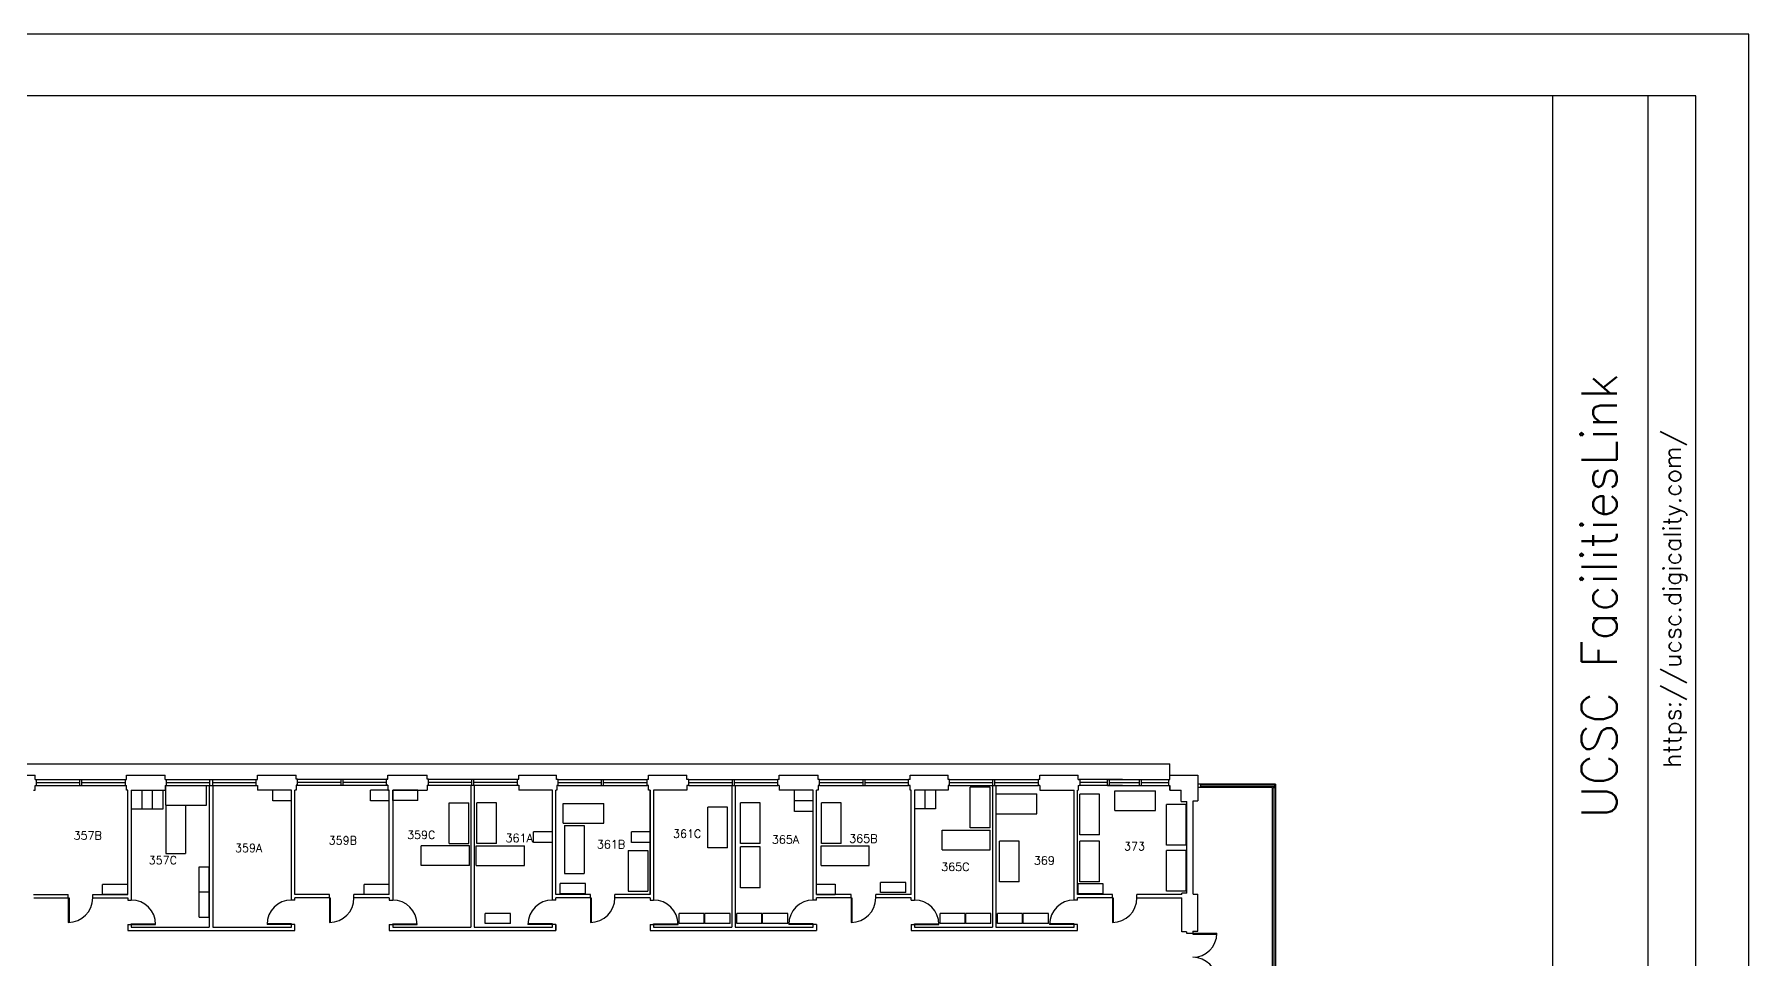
# Model space of a CAD drawing. Header units: inches. Extents: x -10292 to -5324, y 13584 to 17309.
# Drawn here: x -7848 to -5324, y 15949 to 17309 of the extents above; entities that cross this region are included whole.
import ezdxf
from ezdxf.enums import TextEntityAlignment as Align

# ---------------------------------------------------------------- set-up
doc = ezdxf.new("R2010")
doc.units = ezdxf.units.IN
doc.header["$MEASUREMENT"] = 0
for name, color, linetype in [('A-ANNO-MTLB', 7, 'Continuous'), ('A-AREA-IDEN', 7, 'Continuous'), ('A-DOOR', 3, 'Continuous'), ('A-FLOR', 9, 'Continuous'), ('A-FLOR-CASE', 11, 'Continuous'), ('A-FLOR-HRAL', 4, 'Continuous'), ('A-FURN', 9, 'Continuous'), ('A-GLAZ', 5, 'Continuous'), ('A-WALL-FULL', 7, 'Continuous')]:
    doc.layers.add(name, color=color, linetype=linetype)
doc.styles.get("Standard").update_dxf_attribs({"font": 'romans.shx', "height": 12})

# ---------------------------------------------------------------- blocks, each defined once
blk = doc.blocks.new('A-ANNO-MTLB')
at = {"layer": 'A-ANNO-MTLB'}
for p, q in [((5143.6, 99.5), (5143.6, 3995.9)), ((5298.1, 324.6), (5298.1, 3995.9))]:
    blk.add_line(p, q, dxfattribs=at)
for points in [[(5460.6, 4095.5), (0, 4095.5), (0, 0), (5460.6, 0)], [(170.6, 99.5), (5375.3, 99.5), (5375.3, 3995.9), (170.6, 3995.9)]]:
    blk.add_lwpolyline(points, close=True, dxfattribs=at)
for tag, height, p in [('SYSTEM', 56.9, (5218.6, 3186.2)), ('ADDRESS', 28.4, (5336.8, 3182.1)), ('SCALE', 28.4, (5250.6, 2258.1)), ('DATE', 28.4, (5337.2, 2251.5)), ('BLDG_ID', 28.4, (5342.9, 1750.3)), ('BLDG_NAME', 56.9, (5221.1, 1198.2)), ('FLOOR_ID', 28.4, (5342.9, 1187)), ('FLOOR_NAME', 28.4, (5338, 698.6))]:
    blk.add_attdef(tag, text='', height=height, rotation=90, dxfattribs=at).set_placement(p, align=Align.MIDDLE_CENTER)
blk.add_attdef('NUMBER', text='', height=51.8, dxfattribs=at).set_placement((5264.6, 215.3), align=Align.MIDDLE_CENTER)

msp = doc.modelspace()

# ---------------------------------------------------------------- linework, layer by layer
at = {"layer": 'A-DOOR'}
for p, q in [((-7797.8, 16038.3), (-7797.8, 16002.3)), ((-7797.8, 16038.3), (-7796.8, 16038.3)), ((-7796.8, 16038.3), (-7796.8, 16002.3)), ((-7413.3, 16038.3), (-7413.3, 16002.3)), ((-7413.3, 16038.3), (-7412.3, 16038.3)), ((-7412.3, 16038.3), (-7412.3, 16002.3)), ((-7029.3, 16038.3), (-7029.3, 16002.3)), ((-7029.3, 16038.3), (-7028.3, 16038.3)), ((-7028.3, 16038.3), (-7028.3, 16002.3)), ((-6645.3, 16038.3), (-6645.3, 16002.3)), ((-6645.3, 16038.3), (-6644.3, 16038.3)), ((-6644.3, 16038.3), (-6644.3, 16002.3)), ((-6260.8, 16038.3), (-6260.8, 16002.3)), ((-6260.8, 16038.3), (-6259.8, 16038.3)), ((-6259.8, 16038.3), (-6259.8, 16002.3)), ((-7705.3, 15999.3), (-7705.3, 16000.3)), ((-7705.3, 16000.3), (-7669.3, 16000.3)), ((-7705.3, 15999.3), (-7669.3, 15999.3)), ((-7469.3, 16000.3), (-7505.3, 16000.3)), ((-7469.3, 15999.3), (-7505.3, 15999.3)), ((-7469.3, 15999.3), (-7469.3, 16000.3)), ((-7320.3, 15999.3), (-7320.3, 16000.3)), ((-7320.3, 16000.3), (-7284.3, 16000.3)), ((-7320.3, 15999.3), (-7284.3, 15999.3)), ((-7085.3, 16000.3), (-7121.3, 16000.3)), ((-7085.3, 15999.3), (-7121.3, 15999.3)), ((-7085.3, 15999.3), (-7085.3, 16000.3)), ((-6936.3, 15999.3), (-6936.3, 16000.3)), ((-6936.3, 16000.3), (-6900.3, 16000.3)), ((-6936.3, 15999.3), (-6900.3, 15999.3)), ((-6701.3, 16000.3), (-6737.3, 16000.3)), ((-6701.3, 15999.3), (-6737.3, 15999.3)), ((-6701.3, 15999.3), (-6701.3, 16000.3)), ((-6552.3, 15999.3), (-6552.3, 16000.3)), ((-6552.3, 16000.3), (-6516.3, 16000.3)), ((-6552.3, 15999.3), (-6516.3, 15999.3)), ((-6317.3, 16000.3), (-6353.3, 16000.3)), ((-6317.3, 15999.3), (-6353.3, 15999.3)), ((-6317.3, 15999.3), (-6317.3, 16000.3)), ((-6142.3, 15986.3), (-6107.1, 15986.3)), ((-6142.3, 15986.3), (-6142.3, 15985.3)), ((-6142.3, 15985.3), (-6107.1, 15985.3))]:
    msp.add_line(p, q, dxfattribs=at)
for centre, radius, start, end in [((-7797.8, 16038.3), 36, 270, 0), ((-7705.3, 15999.3), 36, 0, 90), ((-7469.3, 15999.3), 36, 90, 180), ((-7413.3, 16038.3), 36, 270, 0), ((-7320.3, 15999.3), 36, 0, 90), ((-7085.3, 15999.3), 36, 90, 180), ((-7029.3, 16038.3), 36, 270, 0), ((-6936.3, 15999.3), 36, 0, 90), ((-6701.3, 15999.3), 36, 90, 180), ((-6645.3, 16038.3), 36, 270, 0), ((-6552.3, 15999.3), 36, 0, 90), ((-6317.3, 15999.3), 36, 90, 180), ((-6260.8, 16038.3), 36, 270, 0), ((-6142.3, 15986.3), 35.2, 270, 0), ((-6142.3, 15915.8), 35.2, 0, 90)]:
    msp.add_arc(centre, radius, start, end, dxfattribs=at)
at = {"layer": 'A-FLOR'}
for p, q in [((-8505.8, 16235.8), (-6176.3, 16235.8)), ((-7279.3, 16235.8), (-7276.3, 16235.8)), ((-7118.8, 16235.8), (-7115.8, 16235.8)), ((-6176.3, 16219.3), (-6176.3, 16235.8)), ((-6020.8, 16205.8), (-6135.3, 16205.8)), ((-6020.8, 16205.8), (-6020.8, 15821.3)), ((-6025.8, 16200.8), (-6135.3, 16200.8)), ((-6025.8, 16200.8), (-6025.8, 15821.3))]:
    msp.add_line(p, q, dxfattribs=at)
at = {"layer": 'A-FLOR-CASE'}
for p, q in [((-7704.8, 16169.3), (-7704.8, 16196.8)), ((-7689.3, 16169.3), (-7689.3, 16196.8)), ((-7689.3, 16169.3), (-7689.3, 16196.8)), ((-7673.8, 16169.3), (-7673.8, 16196.8)), ((-7658.3, 16169.3), (-7658.3, 16196.8)), ((-7496.8, 16181.3), (-7496.8, 16196.8)), ((-7469.3, 16196.8), (-7496.8, 16196.8)), ((-7469.3, 16181.3), (-7496.8, 16181.3)), ((-7352.8, 16181.3), (-7352.8, 16196.8)), ((-7325.3, 16196.8), (-7352.8, 16196.8)), ((-7325.3, 16181.3), (-7352.8, 16181.3)), ((-7283.3, 16196.8), (-7320.3, 16196.8)), ((-7320.3, 16181.8), (-7320.3, 16196.8)), ((-7283.3, 16181.8), (-7320.3, 16181.8)), ((-7283.3, 16181.8), (-7283.3, 16196.8)), ((-6728.8, 16165.8), (-6728.8, 16196.8)), ((-6701.3, 16181.3), (-6728.8, 16181.3)), ((-6536.8, 16196.8), (-6536.8, 16169.3)), ((-6521.3, 16196.8), (-6521.3, 16169.3)), ((-7704.8, 16169.3), (-7689.3, 16169.3)), ((-7689.3, 16169.3), (-7673.8, 16169.3)), ((-7673.8, 16169.3), (-7658.3, 16169.3)), ((-6701.3, 16165.8), (-6728.8, 16165.8)), ((-6521.3, 16169.3), (-6552.3, 16169.3)), ((-7112.8, 16120.1), (-7112.8, 16135.6)), ((-7085.3, 16135.6), (-7112.8, 16135.6)), ((-6968.8, 16120.1), (-6968.8, 16135.6)), ((-6941.3, 16135.6), (-6968.8, 16135.6)), ((-7085.3, 16120.1), (-7112.8, 16120.1)), ((-6941.3, 16120.1), (-6968.8, 16120.1)), ((-7605.3, 16047.3), (-7605.3, 16084.3)), ((-7605.3, 16084.3), (-7590.3, 16084.3)), ((-7590.3, 16047.3), (-7590.3, 16084.3)), ((-7710.3, 16058.3), (-7747.3, 16058.3)), ((-7747.3, 16043.3), (-7747.3, 16058.3)), ((-7710.3, 16043.3), (-7710.3, 16058.3)), ((-7325.3, 16058.3), (-7362.3, 16058.3)), ((-7362.3, 16043.3), (-7362.3, 16058.3)), ((-7325.3, 16043.3), (-7325.3, 16058.3)), ((-7036.6, 16059.6), (-7073.6, 16059.6)), ((-7073.6, 16044.6), (-7073.6, 16059.6)), ((-7036.6, 16044.6), (-7036.6, 16059.6)), ((-6696.3, 16058.8), (-6668.8, 16058.8)), ((-6668.8, 16058.8), (-6668.8, 16043.3)), ((-6565, 16061.2), (-6602, 16061.2)), ((-6602, 16046.2), (-6602, 16061.2)), ((-6565, 16046.2), (-6565, 16061.2)), ((-6274.3, 16059.3), (-6311.3, 16059.3)), ((-6311.3, 16044.3), (-6311.3, 16059.3)), ((-6274.3, 16044.3), (-6274.3, 16059.3)), ((-7710.3, 16043.3), (-7747.3, 16043.3)), ((-7605.3, 16010.3), (-7605.3, 16047.3)), ((-7605.3, 16047.3), (-7590.3, 16047.3)), ((-7605.3, 16047.3), (-7590.3, 16047.3)), ((-7590.3, 16010.3), (-7590.3, 16047.3)), ((-7325.3, 16043.3), (-7362.3, 16043.3)), ((-7036.6, 16044.6), (-7073.6, 16044.6)), ((-6696.3, 16043.3), (-6668.8, 16043.3)), ((-6565, 16046.2), (-6602, 16046.2)), ((-6274.3, 16044.3), (-6311.3, 16044.3)), ((-7605.3, 16010.3), (-7590.3, 16010.3)), ((-7147, 16015.6), (-7184, 16015.6)), ((-7184, 16000.6), (-7184, 16015.6)), ((-7147, 16000.6), (-7184, 16000.6)), ((-7147, 16000.6), (-7147, 16015.6)), ((-6861.8, 16015.6), (-6898.8, 16015.6)), ((-6898.8, 16000.6), (-6898.8, 16015.6)), ((-6861.8, 16000.6), (-6898.8, 16000.6)), ((-6861.8, 16000.6), (-6861.8, 16015.6)), ((-6823.7, 16015.6), (-6860.7, 16015.6)), ((-6860.7, 16000.6), (-6860.7, 16015.6)), ((-6823.7, 16000.6), (-6860.7, 16000.6)), ((-6823.7, 16000.6), (-6823.7, 16015.6)), ((-6776.8, 16015.6), (-6813.8, 16015.6)), ((-6813.8, 16000.6), (-6813.8, 16015.6)), ((-6776.8, 16000.6), (-6813.8, 16000.6)), ((-6776.8, 16000.6), (-6776.8, 16015.6)), ((-6738.8, 16015.6), (-6775.8, 16015.6)), ((-6775.8, 16000.6), (-6775.8, 16015.6)), ((-6738.8, 16000.6), (-6775.8, 16000.6)), ((-6738.8, 16000.6), (-6738.8, 16015.6)), ((-6477.6, 16015.6), (-6514.6, 16015.6)), ((-6514.6, 16000.6), (-6514.6, 16015.6)), ((-6477.6, 16000.6), (-6514.6, 16000.6)), ((-6477.6, 16000.6), (-6477.6, 16015.6)), ((-6439.6, 16015.6), (-6476.6, 16015.6)), ((-6476.6, 16000.6), (-6476.6, 16015.6)), ((-6439.6, 16000.6), (-6476.6, 16000.6)), ((-6439.6, 16000.6), (-6439.6, 16015.6)), ((-6393.1, 16015.6), (-6430.1, 16015.6)), ((-6430.1, 16000.6), (-6430.1, 16015.6)), ((-6393.1, 16000.6), (-6430.1, 16000.6)), ((-6393.1, 16000.6), (-6393.1, 16015.6)), ((-6355, 16015.6), (-6392, 16015.6)), ((-6392, 16000.6), (-6392, 16015.6)), ((-6355, 16000.6), (-6392, 16000.6)), ((-6355, 16000.6), (-6355, 16015.6))]:
    msp.add_line(p, q, dxfattribs=at)
at = {"layer": 'A-FLOR-HRAL'}
for p, q in [((-6021.8, 16204.8), (-6131.3, 16204.8)), ((-6131.3, 16204.8), (-6131.3, 16202.3)), ((-6021.8, 16202.3), (-6131.3, 16202.3)), ((-6021.8, 16204.8), (-6021.8, 16202.6)), ((-6021.8, 16202.6), (-6021.8, 16204.8)), ((-6021.8, 16204.8), (-6021.8, 16202.3)), ((-6024.8, 16200.8), (-6024.8, 15821.3)), ((-6024.8, 16200.8), (-6021.8, 16200.8)), ((-6024.8, 15989.8), (-6024.8, 16199.8)), ((-6021.8, 16200.8), (-6021.8, 15821.3))]:
    msp.add_line(p, q, dxfattribs=at)
at = {"layer": 'A-FURN'}
for p, q in [((-7654.3, 16174.8), (-7654.3, 16203.8)), ((-7654.3, 16203.8), (-7594.3, 16203.8)), ((-7594.3, 16174.8), (-7594.3, 16203.8)), ((-7237.2, 16118.5), (-7237.2, 16178.5)), ((-7237.2, 16178.5), (-7208.2, 16178.5)), ((-7208.2, 16118.5), (-7208.2, 16178.5)), ((-7196.5, 16118.5), (-7196.5, 16178.5)), ((-7167.5, 16178.5), (-7196.5, 16178.5)), ((-7167.5, 16118.5), (-7167.5, 16178.5)), ((-7069.3, 16148.6), (-7069.3, 16177.6)), ((-7069.3, 16177.6), (-7009.3, 16177.6)), ((-7009.3, 16148.6), (-7009.3, 16177.6)), ((-6808.2, 16118.5), (-6808.2, 16178.5)), ((-6779.2, 16178.5), (-6808.2, 16178.5)), ((-6779.2, 16118.5), (-6779.2, 16178.5)), ((-6689, 16118.5), (-6689, 16178.5)), ((-6660, 16178.5), (-6689, 16178.5)), ((-6660, 16118.5), (-6660, 16178.5)), ((-6470, 16141.6), (-6470, 16201.6)), ((-6441, 16201.6), (-6470, 16201.6)), ((-6441, 16141.6), (-6441, 16201.6)), ((-6431.9, 16162.4), (-6431.9, 16191.4)), ((-6431.9, 16191.4), (-6371.9, 16191.4)), ((-6371.9, 16162.4), (-6371.9, 16191.4)), ((-6308.7, 16131.3), (-6308.7, 16191.3)), ((-6279.7, 16191.3), (-6308.7, 16191.3)), ((-6279.7, 16131.3), (-6279.7, 16191.3)), ((-6257.2, 16166.9), (-6257.2, 16195.9)), ((-6257.2, 16195.9), (-6197.2, 16195.9)), ((-6197.2, 16166.9), (-6197.2, 16195.9)), ((-7654.3, 16174.8), (-7594.3, 16174.8)), ((-7654.3, 16174.8), (-7654.3, 16103.8)), ((-7654.3, 16174.8), (-7625.3, 16174.8)), ((-7625.3, 16174.8), (-7625.3, 16103.8)), ((-6856.4, 16112), (-6856.4, 16172)), ((-6827.4, 16172), (-6856.4, 16172)), ((-6827.4, 16112), (-6827.4, 16172)), ((-6431.9, 16162.4), (-6371.9, 16162.4)), ((-6257.2, 16166.9), (-6197.2, 16166.9)), ((-6181.3, 16116), (-6181.3, 16176)), ((-6152.3, 16176), (-6181.3, 16176)), ((-6152.3, 16116), (-6152.3, 16176)), ((-7069.3, 16148.6), (-7009.3, 16148.6)), ((-7067.5, 16145.2), (-7067.5, 16074.2)), ((-7067.5, 16145.2), (-7038.5, 16145.2)), ((-7038.5, 16145.2), (-7038.5, 16074.2)), ((-6511.6, 16138.1), (-6440.6, 16138.1)), ((-6511.6, 16109.1), (-6511.6, 16138.1)), ((-6441, 16141.6), (-6470, 16141.6)), ((-6440.6, 16109.1), (-6440.6, 16138.1)), ((-6279.7, 16131.3), (-6308.7, 16131.3)), ((-7654.3, 16103.8), (-7625.3, 16103.8)), ((-7207.3, 16114.9), (-7278.3, 16114.9)), ((-7278.3, 16085.9), (-7278.3, 16114.9)), ((-7237.2, 16118.5), (-7208.2, 16118.5)), ((-7207.3, 16085.9), (-7207.3, 16114.9)), ((-7197.3, 16114.9), (-7126.3, 16114.9)), ((-7197.3, 16085.9), (-7197.3, 16114.9)), ((-7167.5, 16118.5), (-7196.5, 16118.5)), ((-7126.3, 16085.9), (-7126.3, 16114.9)), ((-6973.7, 16108.4), (-6944.7, 16108.4)), ((-6973.7, 16108.4), (-6973.7, 16048.4)), ((-6944.7, 16108.4), (-6944.7, 16048.4)), ((-6827.4, 16112), (-6856.4, 16112)), ((-6779.2, 16118.5), (-6808.2, 16118.5)), ((-6808.2, 16053.4), (-6808.2, 16113.4)), ((-6779.2, 16113.4), (-6808.2, 16113.4)), ((-6779.2, 16053.4), (-6779.2, 16113.4)), ((-6689.8, 16114.9), (-6618.8, 16114.9)), ((-6689.8, 16085.9), (-6689.8, 16114.9)), ((-6660, 16118.5), (-6689, 16118.5)), ((-6618.8, 16085.9), (-6618.8, 16114.9)), ((-6511.6, 16109.1), (-6440.6, 16109.1)), ((-6427.1, 16062.1), (-6427.1, 16122.1)), ((-6398.1, 16122.1), (-6427.1, 16122.1)), ((-6398.1, 16062.1), (-6398.1, 16122.1)), ((-6308.7, 16062.1), (-6308.7, 16122.1)), ((-6279.7, 16122.1), (-6308.7, 16122.1)), ((-6279.7, 16062.1), (-6279.7, 16122.1)), ((-6152.3, 16116), (-6181.3, 16116)), ((-6181.3, 16048.3), (-6181.3, 16108.3)), ((-6152.3, 16108.3), (-6181.3, 16108.3)), ((-6152.3, 16048.3), (-6152.3, 16108.3)), ((-7207.3, 16085.9), (-7278.3, 16085.9)), ((-7197.3, 16085.9), (-7126.3, 16085.9)), ((-6689.8, 16085.9), (-6618.8, 16085.9)), ((-7067.5, 16074.2), (-7038.5, 16074.2)), ((-6779.2, 16053.4), (-6808.2, 16053.4)), ((-6398.1, 16062.1), (-6427.1, 16062.1)), ((-6279.7, 16062.1), (-6308.7, 16062.1)), ((-6973.7, 16048.4), (-6944.7, 16048.4)), ((-6152.3, 16048.3), (-6181.3, 16048.3))]:
    msp.add_line(p, q, dxfattribs=at)
at = {"layer": 'A-GLAZ'}
for p, q in [((-7844.8, 16212.8), (-7780.8, 16212.8)), ((-7844.8, 16208.3), (-7780.8, 16208.3)), ((-7844.8, 16203.8), (-7780.8, 16203.8)), ((-7777.8, 16212.8), (-7713.8, 16212.8)), ((-7777.8, 16208.3), (-7713.8, 16208.3)), ((-7777.8, 16203.8), (-7713.8, 16203.8)), ((-7653.3, 16212.8), (-7589.3, 16212.8)), ((-7653.3, 16208.3), (-7589.3, 16208.3)), ((-7653.3, 16203.8), (-7589.3, 16203.8)), ((-7585.3, 16212.8), (-7521.3, 16212.8)), ((-7585.3, 16208.3), (-7521.3, 16208.3)), ((-7585.3, 16203.8), (-7521.3, 16203.8)), ((-7460.3, 16213.3), (-7396.3, 16213.3)), ((-7460.3, 16208.8), (-7396.3, 16208.8)), ((-7460.3, 16204.3), (-7396.3, 16204.3)), ((-7393.3, 16213.3), (-7329.3, 16213.3)), ((-7393.3, 16208.8), (-7329.3, 16208.8)), ((-7393.3, 16204.3), (-7329.3, 16204.3)), ((-7267.8, 16213.3), (-7203.8, 16213.3)), ((-7267.8, 16208.8), (-7203.8, 16208.8)), ((-7267.8, 16204.3), (-7203.8, 16204.3)), ((-7200.8, 16213.3), (-7136.8, 16213.3)), ((-7200.8, 16208.8), (-7136.8, 16208.8)), ((-7200.8, 16204.3), (-7136.8, 16204.3)), ((-7076.8, 16212.8), (-7012.8, 16212.8)), ((-7076.8, 16208.3), (-7012.8, 16208.3)), ((-7076.8, 16203.8), (-7012.8, 16203.8)), ((-7009.8, 16212.8), (-6945.8, 16212.8)), ((-7009.8, 16208.3), (-6945.8, 16208.3)), ((-7009.8, 16203.8), (-6945.8, 16203.8)), ((-6884.3, 16212.8), (-6820.3, 16212.8)), ((-6884.3, 16208.3), (-6820.3, 16208.3)), ((-6884.3, 16203.8), (-6820.3, 16203.8)), ((-6817.3, 16212.8), (-6753.3, 16212.8)), ((-6817.3, 16208.3), (-6753.3, 16208.3)), ((-6817.3, 16203.8), (-6753.3, 16203.8)), ((-6691.8, 16212.8), (-6627.8, 16212.8)), ((-6691.8, 16208.3), (-6627.8, 16208.3)), ((-6691.8, 16203.8), (-6627.8, 16203.8)), ((-6624.8, 16212.8), (-6560.8, 16212.8)), ((-6624.8, 16208.3), (-6560.8, 16208.3)), ((-6624.8, 16203.8), (-6560.8, 16203.8)), ((-6500.8, 16212.8), (-6436.8, 16212.8)), ((-6500.8, 16208.3), (-6436.8, 16208.3)), ((-6500.8, 16203.8), (-6436.8, 16203.8)), ((-6433.8, 16212.8), (-6369.8, 16212.8)), ((-6433.8, 16208.3), (-6369.8, 16208.3)), ((-6433.8, 16203.8), (-6369.8, 16203.8)), ((-6268.3, 16212.8), (-6308.3, 16212.8)), ((-6268.3, 16208.3), (-6308.3, 16208.3)), ((-6268.3, 16203.8), (-6308.3, 16203.8)), ((-6265.3, 16212.8), (-6220.8, 16212.8)), ((-6265.3, 16208.3), (-6220.8, 16208.3)), ((-6265.3, 16203.8), (-6220.8, 16203.8)), ((-6217.8, 16212.8), (-6177.8, 16212.8)), ((-6217.8, 16208.3), (-6177.8, 16208.3)), ((-6217.8, 16203.8), (-6177.8, 16203.8))]:
    msp.add_line(p, q, dxfattribs=at)
at = {"layer": 'A-WALL-FULL'}
for p, q in [((-7903.8, 16219.3), (-7846.8, 16219.3)), ((-7846.8, 16212.8), (-7846.8, 16219.3)), ((-7846.8, 16212.8), (-7844.8, 16212.8)), ((-7846.8, 16196.8), (-7846.8, 16203.8)), ((-7846.8, 16203.8), (-7844.8, 16203.8)), ((-7844.8, 16203.8), (-7844.8, 16212.8)), ((-7780.8, 16212.8), (-7777.8, 16212.8)), ((-7780.8, 16203.8), (-7780.8, 16212.8)), ((-7780.8, 16203.8), (-7777.8, 16203.8)), ((-7777.8, 16203.8), (-7777.8, 16212.8)), ((-7713.8, 16212.8), (-7712.3, 16212.8)), ((-7713.8, 16203.8), (-7713.8, 16212.8)), ((-7713.8, 16203.8), (-7712.3, 16203.8)), ((-7712.3, 16212.8), (-7712.3, 16219.3)), ((-7712.3, 16219.3), (-7655.3, 16219.3)), ((-7712.3, 16196.8), (-7712.3, 16203.8)), ((-7655.3, 16212.8), (-7655.3, 16219.3)), ((-7655.3, 16212.8), (-7653.3, 16212.8)), ((-7655.3, 16203.8), (-7655.3, 16196.8)), ((-7655.3, 16203.8), (-7653.3, 16203.8)), ((-7653.3, 16203.8), (-7653.3, 16212.8)), ((-7590.3, 16203.8), (-7590.3, 15995.3)), ((-7589.3, 16203.8), (-7589.3, 16212.8)), ((-7589.3, 16212.8), (-7584.8, 16212.8)), ((-7589.3, 16203.8), (-7585.3, 16203.8)), ((-7585.3, 16203.8), (-7585.3, 16212.8)), ((-7585.3, 16203.8), (-7585.3, 15995.3)), ((-7521.3, 16212.8), (-7519.3, 16212.8)), ((-7521.3, 16203.8), (-7521.3, 16212.8)), ((-7521.3, 16203.8), (-7519.3, 16203.8)), ((-7519.3, 16212.8), (-7519.3, 16219.3)), ((-7519.3, 16219.3), (-7462.3, 16219.3)), ((-7519.3, 16203.8), (-7519.3, 16196.8)), ((-7462.3, 16213.3), (-7462.3, 16219.3)), ((-7460.3, 16213.3), (-7462.3, 16213.3)), ((-7460.3, 16213.3), (-7462.3, 16213.3)), ((-7460.3, 16204.3), (-7462.3, 16204.3)), ((-7462.3, 16204.3), (-7462.3, 16196.8)), ((-7462.3, 16204.3), (-7460.3, 16204.3)), ((-7460.3, 16204.3), (-7460.3, 16213.3)), ((-7460.3, 16204.3), (-7460.3, 16213.3)), ((-7460.3, 16204.3), (-7460.3, 16213.3)), ((-7396.3, 16213.3), (-7393.3, 16213.3)), ((-7396.3, 16204.3), (-7396.3, 16213.3)), ((-7396.3, 16204.3), (-7393.3, 16204.3)), ((-7393.3, 16204.3), (-7393.3, 16213.3)), ((-7329.8, 16213.3), (-7327.3, 16213.3)), ((-7329.8, 16204.3), (-7327.3, 16204.3)), ((-7327.3, 16213.3), (-7329.3, 16213.3)), ((-7329.3, 16204.3), (-7329.3, 16213.3)), ((-7329.3, 16204.3), (-7329.3, 16213.3)), ((-7327.3, 16204.3), (-7329.3, 16204.3)), ((-7327.3, 16213.3), (-7327.3, 16219.3)), ((-7327.3, 16219.3), (-7269.8, 16219.3)), ((-7327.3, 16204.3), (-7327.3, 16196.8)), ((-7269.8, 16213.3), (-7269.8, 16219.3)), ((-7267.8, 16213.3), (-7269.8, 16213.3)), ((-7269.8, 16204.3), (-7269.8, 16196.8)), ((-7269.8, 16204.3), (-7267.8, 16204.3)), ((-7267.8, 16204.3), (-7267.8, 16213.3)), ((-7267.8, 16204.3), (-7267.8, 16213.3)), ((-7205.3, 16204.3), (-7205.3, 15995.3)), ((-7203.8, 16213.3), (-7200.8, 16213.3)), ((-7203.8, 16204.3), (-7203.8, 16213.3)), ((-7203.8, 16204.3), (-7200.8, 16204.3)), ((-7200.8, 16204.3), (-7200.8, 16213.3)), ((-7200.3, 16204.3), (-7200.3, 15995.3)), ((-7137.3, 16213.3), (-7134.8, 16213.3)), ((-7137.3, 16204.3), (-7134.8, 16204.3)), ((-7136.8, 16204.3), (-7136.8, 16213.3)), ((-7134.8, 16213.3), (-7134.8, 16219.3)), ((-7134.8, 16219.3), (-7079.3, 16219.3)), ((-7134.8, 16204.3), (-7134.8, 16196.8)), ((-7079.3, 16212.8), (-7079.3, 16219.3)), ((-7077.3, 16212.8), (-7079.3, 16212.8)), ((-7076.8, 16212.8), (-7079.3, 16212.8)), ((-7077.3, 16203.8), (-7078.8, 16203.8)), ((-7078.8, 16203.8), (-7078.8, 16196.8)), ((-7076.8, 16203.8), (-7078.8, 16203.8)), ((-7076.8, 16203.8), (-7076.8, 16212.8)), ((-7012.8, 16212.8), (-7009.8, 16212.8)), ((-7012.8, 16203.8), (-7012.8, 16212.8)), ((-7012.8, 16203.8), (-7009.8, 16203.8)), ((-7009.8, 16203.8), (-7009.8, 16212.8)), ((-6943.8, 16212.8), (-6945.8, 16212.8)), ((-6945.8, 16203.8), (-6945.8, 16212.8)), ((-6943.8, 16212.8), (-6945.8, 16212.8)), ((-6945.8, 16203.8), (-6945.8, 16212.8)), ((-6943.8, 16203.8), (-6945.8, 16203.8)), ((-6943.8, 16203.8), (-6945.8, 16203.8)), ((-6943.8, 16212.8), (-6943.8, 16219.3)), ((-6943.8, 16219.3), (-6887.3, 16219.3)), ((-6943.8, 16196.8), (-6943.8, 16203.8)), ((-6887.3, 16212.8), (-6887.3, 16219.3)), ((-6884.3, 16212.8), (-6887.3, 16212.8)), ((-6884.3, 16203.8), (-6887.3, 16203.8)), ((-6887.3, 16203.8), (-6887.3, 16196.8)), ((-6884.3, 16203.8), (-6884.3, 16212.8)), ((-6821.3, 16203.8), (-6821.3, 15995.3)), ((-6820.3, 16212.8), (-6817.3, 16212.8)), ((-6820.3, 16203.8), (-6820.3, 16212.8)), ((-6820.3, 16203.8), (-6817.3, 16203.8)), ((-6817.3, 16203.8), (-6817.3, 16212.8)), ((-6816.3, 16203.8), (-6816.3, 15995.3)), ((-6751.3, 16212.8), (-6753.3, 16212.8)), ((-6753.3, 16203.8), (-6753.3, 16212.8)), ((-6751.3, 16203.8), (-6753.3, 16203.8)), ((-6751.3, 16212.8), (-6751.3, 16219.3)), ((-6751.3, 16219.3), (-6693.8, 16219.3)), ((-6751.3, 16203.8), (-6751.3, 16196.8)), ((-6693.8, 16212.8), (-6693.8, 16219.3)), ((-6691.8, 16212.8), (-6693.8, 16212.8)), ((-6691.8, 16203.8), (-6693.8, 16203.8)), ((-6693.8, 16203.8), (-6693.8, 16196.8)), ((-6691.8, 16203.8), (-6691.8, 16212.8)), ((-6627.8, 16212.8), (-6624.8, 16212.8)), ((-6627.8, 16203.8), (-6627.8, 16212.8)), ((-6627.8, 16203.8), (-6624.8, 16203.8)), ((-6624.8, 16203.8), (-6624.8, 16212.8)), ((-6558.8, 16212.8), (-6560.8, 16212.8)), ((-6560.8, 16203.8), (-6560.8, 16212.8)), ((-6558.8, 16203.8), (-6560.8, 16203.8)), ((-6558.8, 16212.8), (-6558.8, 16219.3)), ((-6558.8, 16219.3), (-6502.8, 16219.3)), ((-6558.8, 16196.8), (-6558.8, 16203.8)), ((-6502.8, 16212.8), (-6502.8, 16219.3)), ((-6500.8, 16212.8), (-6502.8, 16212.8)), ((-6502.8, 16203.8), (-6502.8, 16196.8)), ((-6500.8, 16203.8), (-6502.8, 16203.8)), ((-6500.8, 16203.8), (-6500.8, 16212.8)), ((-6437.3, 16203.8), (-6437.3, 15995.3)), ((-6436.8, 16212.8), (-6433.8, 16212.8)), ((-6436.8, 16203.8), (-6436.8, 16212.8)), ((-6436.8, 16203.8), (-6433.8, 16203.8)), ((-6433.8, 16203.8), (-6433.8, 16212.8)), ((-6432.3, 16203.8), (-6432.3, 15995.3)), ((-6367.8, 16212.8), (-6369.8, 16212.8)), ((-6369.8, 16203.8), (-6369.8, 16212.8)), ((-6367.8, 16203.8), (-6369.8, 16203.8)), ((-6367.8, 16212.8), (-6367.8, 16219.3)), ((-6367.8, 16219.3), (-6311.3, 16219.3)), ((-6367.8, 16203.8), (-6367.8, 16196.8)), ((-6311.3, 16212.8), (-6311.3, 16219.3)), ((-6311.3, 16212.8), (-6309.8, 16212.8)), ((-6311.3, 16203.8), (-6311.3, 16196.8)), ((-6311.3, 16203.8), (-6309.8, 16203.8)), ((-6308.3, 16212.8), (-6309.8, 16212.8)), ((-6308.3, 16203.8), (-6309.8, 16203.8)), ((-6308.3, 16203.8), (-6308.3, 16212.8)), ((-6268.3, 16212.8), (-6265.3, 16212.8)), ((-6245.8, 16212.8), (-6268.3, 16212.8)), ((-6268.3, 16203.8), (-6268.3, 16212.8)), ((-6268.3, 16203.8), (-6265.3, 16203.8)), ((-6245.8, 16203.8), (-6268.3, 16203.8)), ((-6265.3, 16203.8), (-6265.3, 16212.8)), ((-6265.3, 16203.8), (-6265.3, 16212.8)), ((-6220.8, 16203.8), (-6220.8, 16212.8)), ((-6220.8, 16212.8), (-6217.8, 16212.8)), ((-6220.8, 16203.8), (-6217.8, 16203.8)), ((-6217.8, 16203.8), (-6217.8, 16212.8)), ((-6177.8, 16212.8), (-6176.3, 16212.8)), ((-6177.8, 16203.8), (-6177.8, 16212.8)), ((-6177.8, 16203.8), (-6176.3, 16203.8)), ((-6176.3, 16219.3), (-6135.3, 16219.3)), ((-6176.3, 16212.8), (-6176.3, 16219.3)), ((-6176.3, 16203.8), (-6176.3, 16196.8)), ((-6176.3, 16196.8), (-6176.3, 16203.8)), ((-6135.3, 16219.3), (-6135.3, 16181.3)), ((-7849.3, 16196.8), (-7846.8, 16196.8)), ((-7710.3, 16196.8), (-7712.3, 16196.8)), ((-7710.3, 16043.3), (-7710.3, 16196.8)), ((-7705.3, 16196.8), (-7705.3, 16035.3)), ((-7705.3, 16196.8), (-7655.3, 16196.8)), ((-7469.3, 16196.8), (-7519.3, 16196.8)), ((-7469.3, 16042.3), (-7469.3, 16196.8)), ((-7462.3, 16196.8), (-7464.3, 16196.8)), ((-7464.3, 16043.3), (-7464.3, 16196.8)), ((-7327.3, 16196.8), (-7325.3, 16196.8)), ((-7325.3, 16043.3), (-7325.3, 16196.8)), ((-7320.3, 16196.8), (-7269.8, 16196.8)), ((-7320.3, 16196.8), (-7320.3, 16035.3)), ((-7085.3, 16196.8), (-7134.8, 16196.8)), ((-7085.3, 16042.3), (-7085.3, 16196.8)), ((-7078.8, 16196.8), (-7080.3, 16196.8)), ((-7080.3, 16043.3), (-7080.3, 16196.8)), ((-6941.3, 16196.8), (-6943.8, 16196.8)), ((-6941.3, 16043.3), (-6941.3, 16196.8)), ((-6941.3, 16196.8), (-6941.3, 16043.3)), ((-6887.3, 16196.8), (-6936.3, 16196.8)), ((-6936.3, 16196.8), (-6936.3, 16035.3)), ((-6749.8, 16196.8), (-6751.3, 16196.8)), ((-6701.3, 16196.8), (-6751.3, 16196.8)), ((-6701.3, 16042.3), (-6701.3, 16196.8)), ((-6693.8, 16196.8), (-6696.3, 16196.8)), ((-6696.3, 16043.3), (-6696.3, 16196.8)), ((-6557.3, 16196.8), (-6558.8, 16196.8)), ((-6557.3, 16043.3), (-6557.3, 16196.8)), ((-6557.3, 16043.3), (-6557.3, 16196.8)), ((-6502.8, 16196.8), (-6552.3, 16196.8)), ((-6552.3, 16196.8), (-6552.3, 16035.3)), ((-6367.8, 16196.8), (-6317.3, 16196.8)), ((-6317.3, 16042.3), (-6317.3, 16196.8)), ((-6312.3, 16043.3), (-6312.3, 16196.8)), ((-6312.3, 16196.8), (-6311.3, 16196.8)), ((-6176.3, 16196.8), (-6159.8, 16196.8)), ((-6159.8, 16180.3), (-6159.8, 16196.8)), ((-6159.8, 16180.3), (-6159.8, 16196.8)), ((-6159.8, 16180.3), (-6151.3, 16180.3)), ((-6152.3, 16180.3), (-6151.8, 16180.3)), ((-6151.3, 16045.3), (-6151.3, 16180.3)), ((-6141.8, 16043.8), (-6141.8, 16181.3)), ((-6141.8, 16181.3), (-6135.3, 16181.3)), ((-7849.3, 16043.3), (-7797.8, 16043.3)), ((-7848.8, 16038.3), (-7797.8, 16038.3)), ((-7797.8, 16038.3), (-7797.8, 16043.3)), ((-7761.8, 16043.3), (-7710.3, 16043.3)), ((-7761.8, 16038.3), (-7761.8, 16043.3)), ((-7761.8, 16038.3), (-7710.3, 16038.3)), ((-7710.3, 16038.3), (-7710.3, 16035.3)), ((-7710.3, 16035.3), (-7705.3, 16035.3)), ((-7469.3, 16035.3), (-7469.3, 16043.3)), ((-7464.3, 16035.3), (-7469.3, 16035.3)), ((-7413.3, 16043.3), (-7464.3, 16043.3)), ((-7464.3, 16035.3), (-7464.3, 16038.3)), ((-7413.3, 16038.3), (-7464.3, 16038.3)), ((-7413.3, 16038.3), (-7413.3, 16043.3)), ((-7325.3, 16043.3), (-7377.3, 16043.3)), ((-7377.3, 16038.3), (-7377.3, 16043.3)), ((-7325.3, 16038.3), (-7377.3, 16038.3)), ((-7325.3, 16038.3), (-7325.3, 16035.3)), ((-7325.3, 16035.3), (-7320.3, 16035.3)), ((-7085.3, 16035.3), (-7085.3, 16043.3)), ((-7080.3, 16035.3), (-7085.3, 16035.3)), ((-7029.3, 16043.3), (-7080.3, 16043.3)), ((-7080.3, 16035.3), (-7080.3, 16038.3)), ((-7029.3, 16038.3), (-7080.3, 16038.3)), ((-7029.3, 16038.3), (-7029.3, 16043.3)), ((-6941.3, 16043.3), (-6993.3, 16043.3)), ((-6993.3, 16038.3), (-6993.3, 16043.3)), ((-6941.3, 16038.3), (-6993.3, 16038.3)), ((-6941.3, 16038.3), (-6941.3, 16035.3)), ((-6941.3, 16035.3), (-6936.3, 16035.3)), ((-6701.3, 16035.3), (-6701.3, 16043.3)), ((-6696.3, 16035.3), (-6701.3, 16035.3)), ((-6645.3, 16043.3), (-6696.3, 16043.3)), ((-6696.3, 16035.3), (-6696.3, 16038.3)), ((-6645.3, 16038.3), (-6696.3, 16038.3)), ((-6645.3, 16038.3), (-6645.3, 16043.3)), ((-6557.3, 16043.3), (-6609.3, 16043.3)), ((-6609.3, 16038.3), (-6609.3, 16043.3)), ((-6557.3, 16038.3), (-6609.3, 16038.3)), ((-6557.3, 16035.3), (-6557.3, 16038.3)), ((-6557.3, 16035.3), (-6552.3, 16035.3)), ((-6317.3, 16035.3), (-6317.3, 16043.3)), ((-6312.3, 16035.3), (-6317.3, 16035.3)), ((-6260.8, 16043.3), (-6312.3, 16043.3)), ((-6312.3, 16035.3), (-6312.3, 16038.3)), ((-6260.8, 16038.3), (-6312.3, 16038.3)), ((-6260.8, 16038.3), (-6260.8, 16043.3)), ((-6158.8, 16043.3), (-6224.8, 16043.3)), ((-6224.8, 16038.3), (-6224.8, 16043.3)), ((-6224.8, 16038.3), (-6158.8, 16038.3)), ((-6151.3, 16045.3), (-6158.8, 16045.3)), ((-6158.8, 16043.3), (-6158.8, 16045.3)), ((-6158.8, 15988.3), (-6158.8, 16038.3)), ((-6141.8, 16043.8), (-6135.3, 16043.8)), ((-6135.3, 15989.3), (-6135.3, 16043.8)), ((-7710.3, 15999.3), (-7710.3, 15990.3)), ((-7710.3, 15999.3), (-7705.3, 15999.3)), ((-7710.3, 15990.3), (-7464.3, 15990.3)), ((-7705.3, 15999.3), (-7705.3, 15995.3)), ((-7705.3, 15995.3), (-7590.3, 15995.3)), ((-7585.3, 15995.3), (-7469.3, 15995.3)), ((-7469.3, 15995.3), (-7469.3, 15999.3)), ((-7464.3, 15999.3), (-7469.3, 15999.3)), ((-7464.3, 15990.3), (-7464.3, 15999.3)), ((-7325.3, 15999.3), (-7325.3, 15990.3)), ((-7325.3, 15999.3), (-7320.3, 15999.3)), ((-7325.3, 15990.3), (-7080.3, 15990.3)), ((-7320.3, 15999.3), (-7320.3, 15995.3)), ((-7320.3, 15995.3), (-7205.3, 15995.3)), ((-7200.3, 15995.3), (-7085.3, 15995.3)), ((-7085.3, 15995.3), (-7085.3, 15999.3)), ((-7080.3, 15999.3), (-7085.3, 15999.3)), ((-7080.3, 15999.3), (-7080.3, 15990.3)), ((-7080.3, 15990.3), (-7080.3, 15999.3)), ((-6941.3, 15999.3), (-6936.3, 15999.3)), ((-6941.3, 15999.3), (-6941.3, 15990.3)), ((-6941.3, 15990.3), (-6696.3, 15990.3)), ((-6936.3, 15999.3), (-6936.3, 15995.3)), ((-6936.3, 15995.3), (-6821.3, 15995.3)), ((-6816.3, 15995.3), (-6701.3, 15995.3)), ((-6701.3, 15995.3), (-6701.3, 15999.3)), ((-6696.3, 15999.3), (-6701.3, 15999.3)), ((-6696.3, 15999.3), (-6696.3, 15990.3)), ((-6557.3, 15999.3), (-6557.3, 15990.3)), ((-6557.3, 15999.3), (-6552.3, 15999.3)), ((-6557.3, 15990.3), (-6312.3, 15990.3)), ((-6552.3, 15999.3), (-6552.3, 15995.3)), ((-6552.3, 15995.3), (-6437.3, 15995.3)), ((-6432.3, 15995.3), (-6317.3, 15995.3)), ((-6317.3, 15995.3), (-6317.3, 15999.3)), ((-6312.3, 15999.3), (-6317.3, 15999.3)), ((-6312.3, 15990.3), (-6312.3, 15999.3)), ((-6151.8, 15988.3), (-6158.8, 15988.3)), ((-6151.8, 15988.3), (-6151.8, 15986.3)), ((-6151.8, 15986.3), (-6142.3, 15986.3)), ((-6142.3, 15989.3), (-6135.3, 15989.3)), ((-6142.3, 15989.3), (-6142.3, 15986.3))]:
    msp.add_line(p, q, dxfattribs=at)

# ---------------------------------------------------------------- block references
at = {"layer": 'A-ANNO-MTLB'}
ref = msp.add_blockref('A-ANNO-MTLB', (-10291.8, 13583.7), dxfattribs=dict(at, xscale=0.90972, yscale=0.90972, zscale=0.90972))
ref.add_attrib('SYSTEM', 'UCSC FacilitiesLink', dxfattribs={"height": 51.765, "rotation": 90}).set_placement((-5544.3, 16482.3), align=Align.MIDDLE_CENTER)
ref.add_attrib('ADDRESS', 'https://ucsc.digicality.com/', dxfattribs={"height": 25.852, "rotation": 90}).set_placement((-5436.8, 16478.5), align=Align.MIDDLE_CENTER)

# ---------------------------------------------------------------- texts
at = {"layer": 'A-AREA-IDEN', "char_height": 12, "attachment_point": 5}
for s, insert in [('357B', (-7769.2, 16130.3)), ('359B', (-7393.7, 16123.1)), ('359C', (-7278.3, 16131.2)), ('361A', (-7134.1, 16126.6)), ('361C', (-6886.9, 16132.9)), ('365A', (-6742.1, 16124.3)), ('365B', (-6627.5, 16125.7)), ('359A', (-7532.4, 16111.9)), ('361B', (-6998.9, 16117.3)), ('373', (-6228.3, 16114.4)), ('357C', (-7658.7, 16093.9)), ('365C', (-6492, 16084.2)), ('369', (-6361, 16093.5))]:
    msp.add_mtext(s, dxfattribs=dict(at, insert=insert))

doc.saveas('drawing.dxf')
